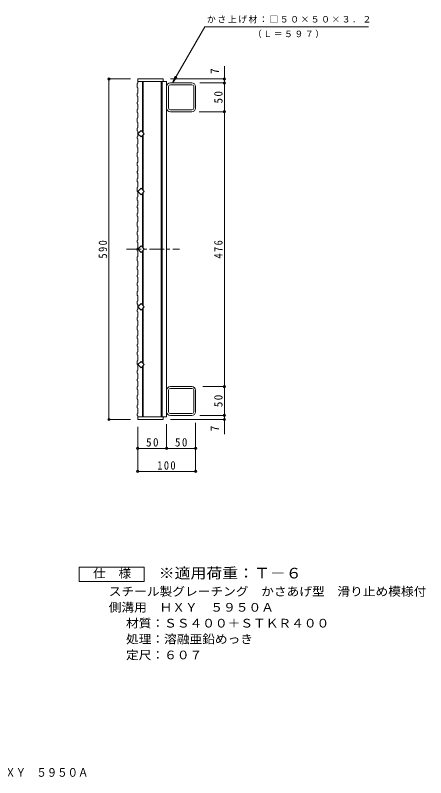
# Model space of a CAD drawing. Units: millimetres, scale not verified. Extents: x -640 to 782, y -687 to 673.
# Drawn here: x 71 to 782, y -687 to 634 of the extents above; entities that cross this region are included whole.
import ezdxf
from ezdxf.enums import TextEntityAlignment as Align

# ---------------------------------------------------------------- set-up
doc = ezdxf.new("R2010")
doc.units = ezdxf.units.MM
doc.header["$LTSCALE"] = 5
doc.header["$PDMODE"] = 32
doc.header["$PDSIZE"] = 4
doc.linetypes.add('CHAIN1', pattern=[8, 5, -1, 1, -1])
for name, color, linetype, lineweight in [('1-1_1-1ﾚｲﾔ', 2, 'Continuous', 9), ('1-2_1-2ﾚｲﾔ', 3, 'Continuous', 9), ('1-4_1-4ﾚｲﾔ', 7, 'Continuous', 9), ('F-4_F-4ﾚｲﾔ', 2, 'Continuous', 9)]:
    doc.layers.add(name, color=color, linetype=linetype, lineweight=lineweight)
doc.layers.add('F-5_F-5ﾚｲﾔ', color=2, linetype='Continuous')
doc.styles.add('ＭＳ ゴシック', font='')
doc.styles.get('ＭＳ ゴシック').set_extended_font_data('MS Gothic')

msp = doc.modelspace()

# ---------------------------------------------------------------- linework, layer by layer
at = {"layer": '1-1_1-1ﾚｲﾔ'}
for p, q in [((376.573, 516.994), (339.373, 516.994)), ((336.173, 473.394), (336.173, 510.594)), ((376.573, 513.794), (339.373, 513.794)), ((379.773, 473.394), (379.773, 510.594)), ((382.973, 473.394), (382.973, 510.594)), ((339.373, 470.194), (376.573, 470.194)), ((376.573, 466.994), (339.373, 466.994)), ((376.573, -9.006), (339.373, -9.006)), ((339.373, -12.206), (376.573, -12.206)), ((336.173, -15.406), (336.173, -52.606)), ((379.773, -15.406), (379.773, -52.606)), ((382.973, -15.406), (382.973, -52.606)), ((376.573, -55.806), (339.373, -55.806)), ((376.573, -59.006), (339.373, -59.006))]:
    msp.add_line(p, q, dxfattribs=at)
for centre, radius, start, end in [((339.373, 510.594), 6.4, 90, 180), ((376.573, 510.594), 6.4, 0, 90), ((339.373, 510.594), 3.2, 90, 180), ((376.573, 510.594), 3.2, 0, 90), ((339.373, 473.394), 6.4, 180, 270), ((339.373, 473.394), 3.2, 180, 270), ((376.573, 473.394), 6.4, 270, 0), ((376.573, 473.394), 3.2, 270, 0), ((339.373, -15.406), 6.4, 90, 180), ((339.373, -15.406), 3.2, 90, 180), ((376.573, -15.406), 6.4, 0, 90), ((376.573, -15.406), 3.2, 0, 90), ((339.373, -52.606), 6.4, 180, 270), ((339.373, -52.606), 3.2, 180, 270), ((376.573, -52.606), 3.2, 270, 0), ((376.573, -52.606), 6.4, 270, 0)]:
    msp.add_arc(centre, radius, start, end, dxfattribs=at)
at = {"layer": '1-2_1-2ﾚｲﾔ'}
for p, q in [((282.973, 516.261), (282.173, 515.743)), ((282.173, 509.027), (282.173, 515.743)), ((282.973, 523.994), (326.973, 523.994)), ((282.973, 516.261), (282.973, 523.994)), ((282.973, 519.494), (332.973, 519.494)), ((290.973, 432.308), (290.973, 519.494)), ((292.473, 430.808), (292.473, 519.494)), ((323.473, 519.494), (323.473, 323.994)), ((324.973, 519.494), (324.973, 323.994)), ((326.973, 523.994), (326.973, 519.494)), ((332.973, -61.506), (332.973, 519.494)), ((282.173, 509.027), (282.973, 508.509)), ((282.973, 508.509), (282.973, 499.385)), ((282.173, 498.867), (282.973, 499.385)), ((282.173, 494.027), (282.173, 498.867)), ((282.173, 494.027), (282.973, 493.509)), ((282.973, 493.509), (282.973, 484.385)), ((282.173, 483.867), (282.973, 484.385)), ((282.173, 483.867), (282.173, 480.903)), ((282.973, 480.385), (282.173, 480.903)), ((282.973, 480.385), (282.973, 471.261)), ((282.173, 470.743), (282.973, 471.261)), ((282.173, 470.743), (282.173, 465.903)), ((282.173, 465.903), (282.973, 465.385)), ((282.973, 465.385), (282.973, 456.261)), ((282.173, 455.743), (282.973, 456.261)), ((282.173, 455.743), (282.173, 449.027)), ((282.973, 448.509), (282.173, 449.027)), ((282.173, 438.867), (282.973, 439.385)), ((282.173, 434.027), (282.173, 438.867)), ((282.973, 448.509), (282.973, 439.385)), ((282.173, 434.027), (282.973, 433.509)), ((282.173, 423.867), (282.973, 424.385)), ((282.173, 423.867), (282.173, 420.903)), ((282.973, 433.509), (282.973, 424.385)), ((290.973, 332.308), (290.973, 425.68)), ((292.473, 330.808), (292.473, 427.18)), ((282.973, 420.385), (282.173, 420.903)), ((282.173, 410.743), (282.973, 411.261)), ((282.173, 410.743), (282.173, 405.903)), ((282.973, 420.385), (282.973, 411.261)), ((282.173, 405.903), (282.973, 405.385)), ((282.173, 395.743), (282.973, 396.261)), ((282.973, 405.385), (282.973, 396.261)), ((282.173, 395.743), (282.173, 389.027)), ((282.973, 388.509), (282.173, 389.027)), ((282.973, 388.509), (282.973, 379.385)), ((282.173, 378.867), (282.973, 379.385)), ((282.173, 374.027), (282.173, 378.867)), ((282.173, 374.027), (282.973, 373.509)), ((282.973, 373.509), (282.973, 364.385)), ((282.173, 363.867), (282.973, 364.385)), ((282.173, 363.867), (282.173, 360.903)), ((282.973, 360.385), (282.173, 360.903)), ((282.973, 360.385), (282.973, 351.261)), ((282.173, 350.743), (282.973, 351.261)), ((282.173, 350.743), (282.173, 345.903)), ((282.173, 345.903), (282.973, 345.385)), ((282.973, 345.385), (282.973, 336.261)), ((282.173, 335.743), (282.973, 336.261)), ((282.173, 335.743), (282.173, 329.027)), ((282.973, 328.509), (282.173, 329.027)), ((282.173, 318.867), (282.973, 319.385)), ((282.173, 314.027), (282.173, 318.867)), ((282.973, 328.509), (282.973, 319.385)), ((290.973, 278.994), (290.973, 325.68)), ((292.473, 278.994), (292.473, 327.18)), ((323.473, -61.506), (323.473, 323.994)), ((324.973, -61.506), (324.973, 323.994)), ((282.173, 314.027), (282.973, 313.509)), ((282.173, 303.867), (282.973, 304.385)), ((282.173, 303.867), (282.173, 300.903)), ((282.973, 313.509), (282.973, 304.385)), ((282.973, 300.385), (282.173, 300.903)), ((282.173, 290.743), (282.973, 291.261)), ((282.173, 290.743), (282.173, 285.903)), ((282.973, 300.385), (282.973, 291.261)), ((282.173, 285.903), (282.973, 285.385)), ((282.973, 285.385), (282.973, 276.261)), ((290.973, 278.994), (290.973, 232.308)), ((292.473, 278.994), (292.473, 230.808)), ((282.173, 275.743), (282.973, 276.261)), ((282.173, 275.743), (282.173, 269.027)), ((282.973, 268.509), (282.173, 269.027)), ((282.973, 268.509), (282.973, 259.385)), ((282.173, 258.867), (282.973, 259.385)), ((282.173, 254.027), (282.173, 258.867)), ((282.173, 254.027), (282.973, 253.509)), ((282.973, 253.509), (282.973, 244.385)), ((282.173, 243.867), (282.973, 244.385)), ((282.173, 243.867), (282.173, 240.903)), ((282.973, 240.385), (282.173, 240.903)), ((282.973, 240.385), (282.973, 231.261)), ((282.173, 230.743), (282.973, 231.261)), ((282.173, 230.743), (282.173, 225.903)), ((282.173, 225.903), (282.973, 225.385)), ((282.973, 225.385), (282.973, 216.261)), ((290.973, 225.681), (290.973, 132.308)), ((292.473, 227.181), (292.473, 130.808)), ((282.173, 215.743), (282.973, 216.261)), ((282.173, 215.743), (282.173, 209.027)), ((282.973, 208.509), (282.173, 209.027)), ((282.173, 198.867), (282.973, 199.385)), ((282.173, 194.027), (282.173, 198.867)), ((282.973, 208.509), (282.973, 199.385)), ((282.173, 194.027), (282.973, 193.509)), ((282.973, 193.509), (282.973, 184.385)), ((282.173, 183.867), (282.973, 184.385)), ((282.173, 183.867), (282.173, 180.903)), ((282.973, 180.385), (282.173, 180.903)), ((282.973, 180.385), (282.973, 171.261)), ((282.173, 170.743), (282.973, 171.261)), ((282.173, 170.743), (282.173, 165.903)), ((282.173, 165.903), (282.973, 165.385)), ((282.973, 165.385), (282.973, 156.261)), ((282.173, 155.743), (282.973, 156.261)), ((282.173, 155.743), (282.173, 149.027)), ((282.973, 148.509), (282.173, 149.027)), ((282.973, 148.509), (282.973, 139.385)), ((282.173, 138.867), (282.973, 139.385)), ((282.173, 134.027), (282.173, 138.867)), ((282.173, 134.027), (282.973, 133.509)), ((282.973, 133.509), (282.973, 124.385)), ((282.173, 123.867), (282.973, 124.385)), ((282.173, 123.867), (282.173, 120.903)), ((282.973, 120.385), (282.173, 120.903)), ((282.973, 120.385), (282.973, 111.261)), ((290.973, 125.681), (290.973, 32.308)), ((292.473, 127.181), (292.473, 30.808)), ((282.173, 110.743), (282.973, 111.261)), ((282.173, 110.743), (282.173, 105.903)), ((282.173, 105.903), (282.973, 105.385)), ((282.173, 95.743), (282.973, 96.261)), ((282.173, 95.743), (282.173, 89.027)), ((282.973, 105.385), (282.973, 96.261)), ((282.973, 88.509), (282.173, 89.027)), ((282.173, 78.867), (282.973, 79.385)), ((282.973, 88.509), (282.973, 79.385)), ((282.173, 74.027), (282.173, 78.867)), ((282.173, 74.027), (282.973, 73.509)), ((282.973, 73.509), (282.973, 64.385)), ((282.173, 63.867), (282.973, 64.385)), ((282.173, 63.867), (282.173, 60.903)), ((282.973, 60.385), (282.173, 60.903)), ((282.973, 60.385), (282.973, 51.261)), ((282.173, 50.743), (282.973, 51.261)), ((282.173, 50.743), (282.173, 45.903)), ((282.173, 45.903), (282.973, 45.385)), ((282.973, 45.385), (282.973, 36.261)), ((282.173, 35.743), (282.973, 36.261)), ((282.173, 35.743), (282.173, 29.027)), ((282.973, 28.509), (282.173, 29.027)), ((282.973, 28.509), (282.973, 19.385)), ((292.473, 27.181), (292.473, -61.506)), ((282.173, 18.867), (282.973, 19.385)), ((282.173, 14.027), (282.173, 18.867)), ((282.173, 14.027), (282.973, 13.509)), ((282.973, 13.509), (282.973, 4.385)), ((290.973, 25.681), (290.973, -61.506)), ((282.173, 3.867), (282.973, 4.385)), ((282.173, 3.867), (282.173, 0.903)), ((282.973, 0.385), (282.173, 0.903)), ((282.973, 0.385), (282.973, -8.739)), ((282.173, -9.257), (282.973, -8.739)), ((282.173, -9.257), (282.173, -14.097)), ((282.173, -14.097), (282.973, -14.615)), ((282.173, -24.257), (282.973, -23.739)), ((282.173, -24.257), (282.173, -30.973)), ((282.973, -14.615), (282.973, -23.739)), ((282.973, -31.491), (282.173, -30.973)), ((282.973, -31.491), (282.973, -40.615)), ((282.173, -41.133), (282.973, -40.615)), ((282.173, -45.973), (282.173, -41.133)), ((282.173, -45.973), (282.973, -46.491)), ((282.973, -46.491), (282.973, -55.615)), ((282.173, -56.133), (282.973, -55.615)), ((282.173, -56.133), (282.173, -59.097)), ((282.973, -59.615), (282.173, -59.097)), ((282.973, -59.615), (282.973, -66.006)), ((282.973, -61.506), (332.973, -61.506)), ((282.973, -66.006), (326.973, -66.006)), ((326.973, -66.006), (326.973, -61.506))]:
    msp.add_line(p, q, dxfattribs=at)
at = {"layer": '1-2_1-2ﾚｲﾔ', "linetype": 'CHAIN1'}
msp.add_line((263.561, 228.994), (355.364, 228.994), dxfattribs=at)
at = {"layer": '1-2_1-2ﾚｲﾔ'}
for points in [[(294.287, 428.994), (288.63, 423.337), (282.973, 428.994), (288.63, 434.651)], [(294.287, 328.994), (288.63, 323.338), (282.973, 328.994), (288.63, 334.651)], [(294.287, 228.995), (288.63, 234.651), (282.973, 228.995), (288.63, 223.338)], [(294.287, 128.994), (288.63, 134.651), (282.973, 128.994), (288.63, 123.338)], [(294.287, 28.994), (288.63, 34.651), (282.973, 28.994), (288.63, 23.337)]]:
    msp.add_lwpolyline(points, close=True, dxfattribs=at)
at = {"layer": '1-4_1-4ﾚｲﾔ'}
for p, q in [((342.973, 516.994), (398.976, 613.994)), ((682.527, 613.994), (398.976, 613.994)), ((432.973, -91.382), (432.973, 546.267)), ((342.973, 516.994), (347.757, 528.543)), ((270.473, 523.994), (231.473, 523.994)), ((232.973, -66.006), (232.973, 523.994)), ((339.473, 523.994), (434.473, 523.994)), ((342.973, 516.994), (350.583, 526.911)), ((390.473, 516.994), (434.473, 516.994)), ((389.073, 466.994), (434.473, 466.994)), ((395.473, -9.006), (434.473, -9.006)), ((270.473, -66.006), (231.473, -66.006)), ((339.473, -66.006), (434.473, -66.006)), ((390.473, -59.006), (434.473, -59.006)), ((282.973, -78.506), (282.973, -156.006)), ((332.973, -74.006), (332.973, -117.506)), ((382.973, -71.506), (382.973, -157.506)), ((282.973, -116.006), (382.973, -116.006)), ((282.973, -156.006), (382.973, -156.006))]:
    msp.add_line(p, q, dxfattribs=at)
for p in [(232.973, 523.994), (432.973, 523.994), (432.973, 516.994), (432.973, 466.994), (432.973, -9.006), (232.973, -66.006), (432.973, -59.006), (432.973, -66.006), (282.973, -116.006), (332.973, -116.006), (382.973, -116.006), (282.973, -156.006), (382.973, -156.006)]:
    msp.add_point(p, dxfattribs=at)
at = {"layer": 'F-4_F-4ﾚｲﾔ'}
msp.add_lwpolyline([(181.716, -346.756), (181.716, -321.756), (294.216, -321.756), (294.216, -346.756)], close=True, dxfattribs=at)

# ---------------------------------------------------------------- texts
at = {"layer": '1-4_1-4ﾚｲﾔ', "color": 2, "style": 'ＭＳ ゴシック'}
for p in [(427.973, 532.36), (427.973, -86.601)]:
    msp.add_text('7', height=14.66, rotation=90, dxfattribs=at).set_placement(p, align=Align.BOTTOM_LEFT)
at = {"layer": '1-4_1-4ﾚｲﾔ', "char_height": 11, "attachment_point": 7, "style": 'ＭＳ ゴシック'}
for s, insert in [('\\T1.17;かさ上げ材：□５０×５０×３．２', (402.735, 620.394)), ('\\T1.17;（Ｌ＝５９７）', (482.196, 594.774))]:
    msp.add_mtext(s, dxfattribs=dict(at, insert=insert))
at = {"layer": '1-4_1-4ﾚｲﾔ', "color": 2, "char_height": 14.66, "attachment_point": 7, "rotation": 90, "style": 'ＭＳ ゴシック'}
for s, insert in [('\\T1.27;\\W0.95;50', (429.973, 481.369)), ('\\T1.27;\\W0.9;590', (229.973, 212.744)), ('\\T1.27;\\W0.9;476', (429.973, 212.744)), ('\\T1.27;\\W0.95;50', (429.973, -44.631))]:
    msp.add_mtext(s, dxfattribs=dict(at, insert=insert))
at = {"layer": '1-4_1-4ﾚｲﾔ', "color": 2, "char_height": 14.66, "attachment_point": 7, "style": 'ＭＳ ゴシック'}
for s, insert in [('\\T1.27;\\W0.95;50', (297.348, -113.006)), ('\\T1.27;\\W0.95;50', (347.348, -113.006)), ('\\T1.27;\\W0.9;100', (316.723, -153.006))]:
    msp.add_mtext(s, dxfattribs=dict(at, insert=insert))
at = {"layer": 'F-4_F-4ﾚｲﾔ', "style": 'ＭＳ ゴシック', "width": 1.1}
for s, p in [('仕\u3000様', (205.466, -344.256)), ('スチール製グレーチング\u3000かさあげ型\u3000滑り止め模様付', (232.76, -375.716)), ('側溝用\u3000ＨＸＹ\u3000５９５０Ａ', (232.76, -403.217)), ('材質：ＳＳ４００＋ＳＴＫＲ４００', (262.617, -430.715)), ('処理：溶融亜鉛めっき', (262.617, -458.216)), ('定尺：６０７', (262.617, -485.716))]:
    msp.add_text(s, height=14.66, dxfattribs=at).set_placement(p, align=Align.BOTTOM_LEFT)
at = {"layer": 'F-5_F-5ﾚｲﾔ', "color": 3, "style": 'ＭＳ ゴシック', "width": 1.1}
msp.add_text('※適用荷重：Ｔ－６', height=18.33, dxfattribs=at).set_placement((319.216, -346.756), align=Align.BOTTOM_LEFT)
at = {"layer": 'F-5_F-5ﾚｲﾔ', "style": 'ＭＳ ゴシック', "width": 0.9}
msp.add_text('側溝用\u3000ＨＸＹ\u3000５９５０Ａ', height=14.66, dxfattribs=at).set_placement((-36.545, -689.202), align=Align.BOTTOM_LEFT)

doc.saveas('drawing.dxf')
